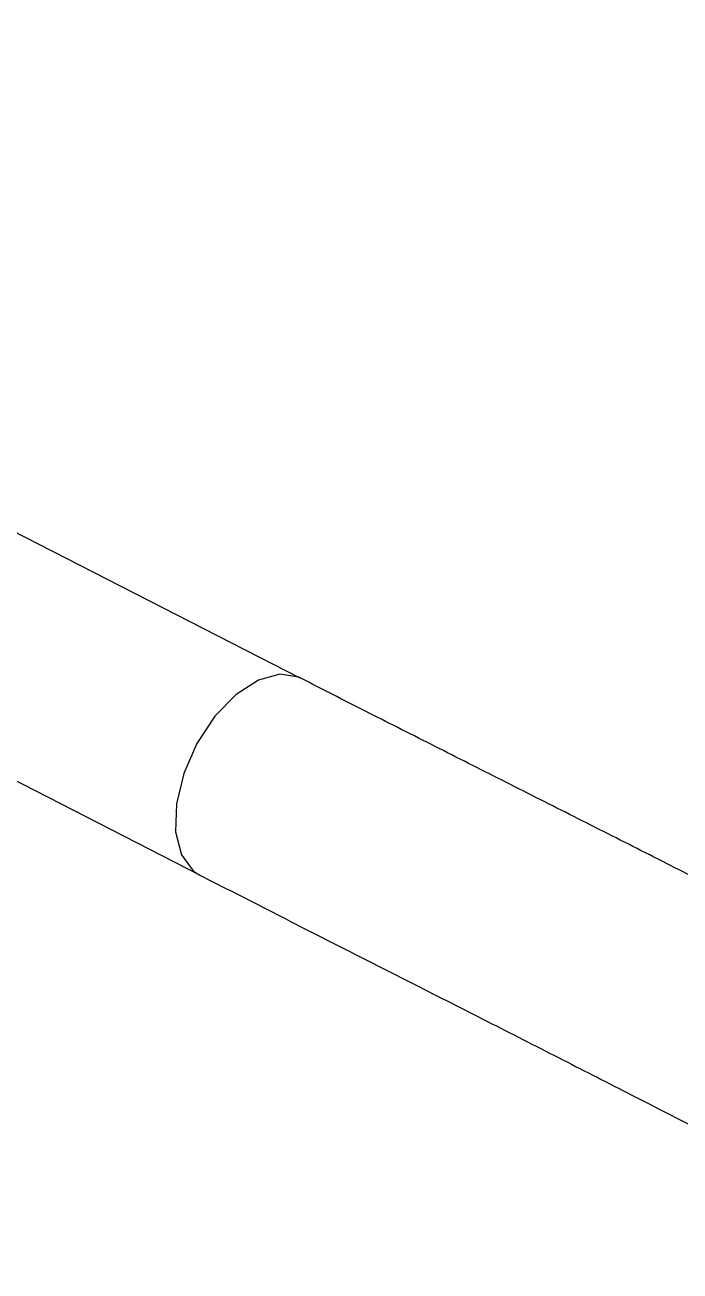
# Model space of a CAD drawing. Header units: millimetres. Extents: x 0 to 279, y 0 to 216.
# Drawn here: x 108.11 to 113.36, y 51.31 to 61.29 of the extents above; entities that cross this region are included whole.
import ezdxf

# ---------------------------------------------------------------- set-up
doc = ezdxf.new("R2010")
doc.units = ezdxf.units.MM

msp = doc.modelspace()

# ---------------------------------------------------------------- linework, layer by layer
at = {"color": 7, "linetype": 'Continuous', "lineweight": 25}
for p, q in [((110.3154, 56.059), (107.062, 57.7198)), ((106.2594, 56.1491), (109.5092, 54.4811))]:
    msp.add_line(p, q, dxfattribs=at)
at = {"color": 8, "linetype": 'Continuous', "lineweight": 25, "flags": 128}
msp.add_lwpolyline([(110.3194, 56.057), (110.3041, 56.0645), (110.1527, 56.0902), (109.9799, 56.043), (109.801, 55.927), (109.632, 55.7524), (109.488, 55.5349), (109.3818, 55.2938), (109.3229, 55.0505), (109.3165, 54.8268), (109.3631, 54.6427), (109.4586, 54.5143), (109.5054, 54.483)], dxfattribs=at)
at = {"color": 7, "linetype": 'Continuous', "lineweight": 25}
for points, knots in [([(109.5054, 54.483), (109.6998, 54.3835), (110.0905, 54.1835), (110.6792, 53.8844), (111.2671, 53.5861), (111.8473, 53.2915), (112.4135, 53.0034), (113.1825, 52.6108), (114.1006, 52.1389), (115.0704, 51.6343), (115.8236, 51.2377), (116.3678, 50.9486), (116.8053, 50.7144), (117.2038, 50.4996), (117.7915, 50.1807), (118.6216, 49.7244), (119.6826, 49.1289), (120.797, 48.4865), (121.8845, 47.8439), (122.9142, 47.2296), (123.8613, 46.6651), (124.7247, 46.1556), (125.5295, 45.6888), (126.3446, 45.2272), (127.2417, 44.7365), (128.2622, 44.2083), (129.3671, 43.6835), (130.4389, 43.2369), (131.3661, 42.9129), (132.1378, 42.6923), (132.8767, 42.5269), (133.6866, 42.4076), (134.5533, 42.3691), (135.4042, 42.4378), (136.1884, 42.6083), (136.8673, 42.8568), (137.4588, 43.1741), (137.9791, 43.5628), (138.4315, 44.0576), (138.719, 44.5422), (138.8921, 44.9595), (139.0035, 45.322), (139.0899, 45.7509), (139.1351, 46.2451), (139.1304, 46.7629), (139.0782, 47.3314), (138.9738, 47.9311), (138.8168, 48.5582), (138.6374, 49.1356), (138.4121, 49.762), (138.0979, 50.5248), (137.6378, 51.5036), (137.0733, 52.5286), (136.4197, 53.5113), (135.7187, 54.3818), (134.94, 55.1993), (134.2133, 55.8601), (133.5889, 56.3741), (133.0818, 56.7638), (132.5986, 57.1136), (132.1318, 57.4343), (131.6251, 57.7664), (130.9583, 58.1817), (130.0562, 58.7067), (128.9042, 59.3269), (127.5631, 59.9917), (126.1952, 60.6395), (125.2885, 61.0738), (124.8332, 61.2919)], [0, 0, 0, 0, 0.011486, 0.023065, 0.034592, 0.045936, 0.056986, 0.067644, 0.090764, 0.110438, 0.12411, 0.134636, 0.142154, 0.149628, 0.157894, 0.176466, 0.198151, 0.220092, 0.24207, 0.262466, 0.281227, 0.298487, 0.314035, 0.329422, 0.347349, 0.367816, 0.390777, 0.414164, 0.43332, 0.448136, 0.462392, 0.479642, 0.49963, 0.51909, 0.537295, 0.555171, 0.568902, 0.583852, 0.600519, 0.616336, 0.624606, 0.633089, 0.643595, 0.655835, 0.667589, 0.67844, 0.69291, 0.705525, 0.716981, 0.727234, 0.741919, 0.760085, 0.780723, 0.79656, 0.812318, 0.828012, 0.842941, 0.852171, 0.860851, 0.868996, 0.876607, 0.884207, 0.894153, 0.90954, 0.928564, 0.950808, 0.975253, 1, 1, 1, 1]), ([(124.0084, 59.6053), (124.4324, 59.4005), (125.2508, 59.0054), (126.4607, 58.4371), (127.4459, 57.9505), (128.1896, 57.5651), (128.7419, 57.2693), (129.1684, 57.0325), (129.4941, 56.8464), (129.7677, 56.6865), (130.0637, 56.5095), (130.567, 56.1996), (131.3241, 55.7051), (132.1908, 55.0739), (132.9734, 54.4296), (133.5968, 53.8564), (134.2334, 53.1972), (134.8463, 52.4544), (135.4352, 51.5738), (135.9301, 50.6814), (136.3677, 49.7636), (136.7356, 48.8726), (137.0159, 48.0199), (137.1852, 47.2734), (137.2542, 46.6614), (137.247, 46.1493), (137.1657, 45.6877), (136.9957, 45.2831), (136.7353, 44.963), (136.38, 44.7005), (135.8798, 44.4613), (135.2146, 44.2743), (134.3997, 44.2107), (133.5514, 44.2754), (132.6826, 44.4405), (131.7331, 44.7149), (130.7587, 45.0771), (129.8322, 45.4797), (128.9614, 45.8973), (128.0767, 46.3521), (127.101, 46.8823), (125.9954, 47.5102), (124.7812, 48.2213), (123.5363, 48.9609), (122.3407, 49.6689), (121.3809, 50.2279), (120.638, 50.6515), (120.0786, 50.9664), (119.4846, 51.2968), (118.7886, 51.6792), (117.9369, 52.1401), (116.9335, 52.6745), (115.7942, 53.2713), (114.8174, 53.7751), (114.0465, 54.1691), (113.5172, 54.4384), (112.9809, 54.7102), (112.4408, 54.9833), (111.9007, 55.2559), (111.3648, 55.5265), (110.8376, 55.7931), (110.4906, 55.9698), (110.3191, 56.0571)], [0, 0, 0, 0, 0.023849, 0.045962, 0.064978, 0.076795, 0.086342, 0.094277, 0.099285, 0.10343, 0.1086, 0.11478, 0.129765, 0.148308, 0.160974, 0.173142, 0.184623, 0.200819, 0.216179, 0.23499, 0.252667, 0.271593, 0.291535, 0.310508, 0.327083, 0.342906, 0.360312, 0.380289, 0.400897, 0.418781, 0.435098, 0.460514, 0.486503, 0.507356, 0.528954, 0.551703, 0.574721, 0.595391, 0.613487, 0.631756, 0.652572, 0.675992, 0.702039, 0.729224, 0.754143, 0.776693, 0.788831, 0.800092, 0.811219, 0.825406, 0.842907, 0.863524, 0.886946, 0.912712, 0.92334, 0.93418, 0.945178, 0.956268, 0.96738, 0.978434, 0.989341, 1, 1, 1, 1])]:
    msp.add_open_spline(points, degree=3, knots=knots, dxfattribs=at)

doc.saveas('drawing.dxf')
